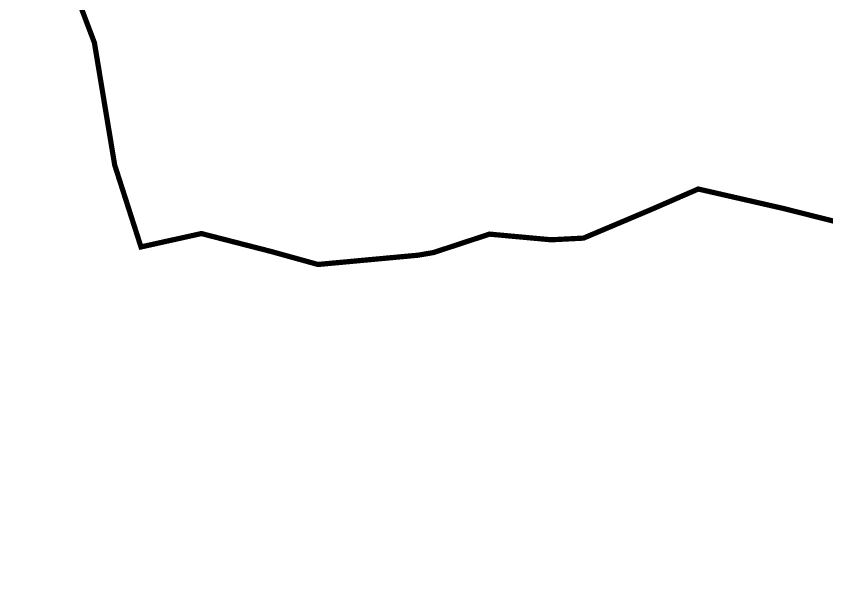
# Model space of a CAD drawing. Extents: x 230860 to 235519, y 342878 to 344985.
# Drawn here: x 231436.2 to 231900.2, y 343315.9 to 343646.1 of the extents above; entities that cross this region are included whole.
import ezdxf

# ---------------------------------------------------------------- set-up
doc = ezdxf.new("R2010")
doc.units = 0
doc.linetypes.add('DASHED2', pattern=[0.375, 0.25, -0.125])
doc.layers.add('0.basin1', color=2, linetype='Continuous')

msp = doc.modelspace()

# ---------------------------------------------------------------- linework, layer by layer
at = {"layer": '0.basin1', "linetype": 'DASHED2', "ltscale": 50, "const_width": 3, "flags": 128}
msp.add_lwpolyline([(232006.658, 344176.978), (231980.845, 344142.394), (231975.116, 344132.745), (231924.1, 344115.17), (231907.56, 344092.361), (231900.461, 344047.221), (231817.483, 343996.744), (231792.865, 343987.887), (231744.121, 343977.062), (231725.339, 343957.951), (231727.664, 343932.856), (231730.218, 343913.217), (231707.833, 343904.302), (231661.648, 343905.471), (231632.123, 343898.752), (231614.292, 343878.887), (231582.722, 343863.988), (231549.983, 343849.673), (231526.305, 343829.516), (231495.611, 343827.253), (231476.006, 343830.178), (231465.179, 343829.593), (231453.475, 343820.527), (231439.721, 343787.482), (231437.673, 343753.267), (231437.966, 343744.202), (231457.864, 343691.856), (231480.933, 343630.934), (231492.548, 343560.891), (231507.611, 343513.96), (231542.167, 343521.634), (231582.334, 343511.304), (231608.916, 343503.924), (231666.214, 343509.237), (231675.032, 343510.751), (231707.134, 343521.305), (231742.392, 343518.066), (231760.906, 343519.015), (231800.193, 343535.614), (231826.612, 343547.141), (231874.612, 343536.171), (231943.606, 343518.858), (232013.628, 343487.789), (232039.283, 343477.232), (232080.029, 343431.082), (232133.502, 343373.654), (232187.388, 343336.924), (232214.419, 343317.827), (232227.296, 343329.528), (232237.831, 343343.263), (232244.228, 343352.038), (232258.78, 343360.458), (232277.545, 343359.309), (232291.934, 343354.781)], dxfattribs=at)

doc.saveas('drawing.dxf')
